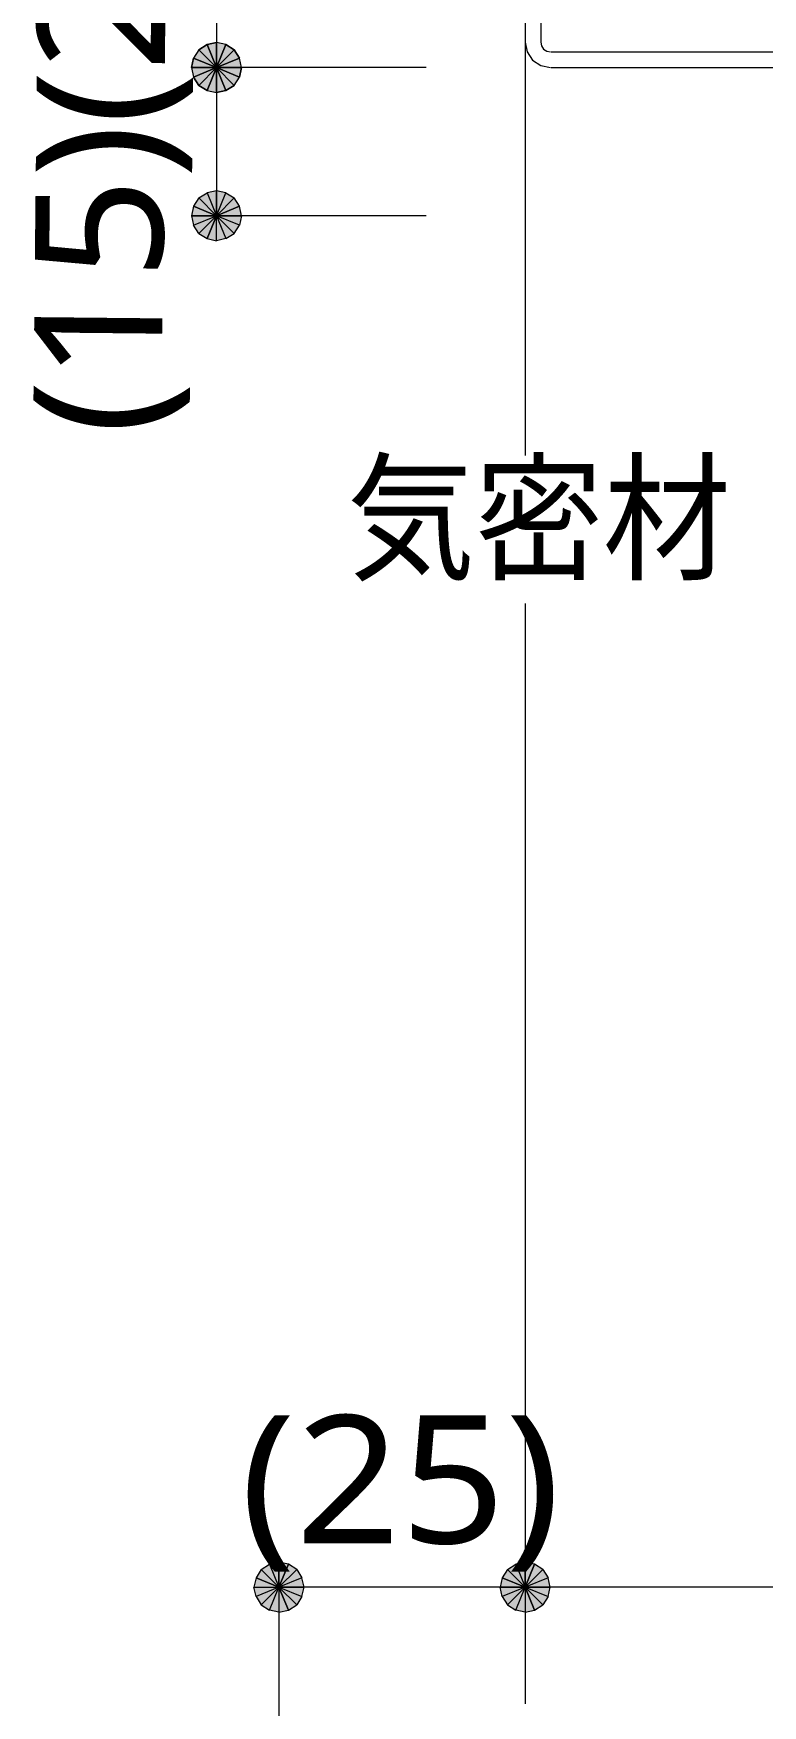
# Model space of a CAD drawing. Header units: millimetres. Extents: x 0 to 420, y 0 to 297.
# Drawn here: x 316.69 to 331.48, y 219.61 to 253.55 of the extents above; entities that cross this region are included whole.
import ezdxf
from ezdxf.enums import TextEntityAlignment as Align

# ---------------------------------------------------------------- set-up
doc = ezdxf.new("R2010")
doc.units = ezdxf.units.MM
doc.styles.add('kst32b', font='NotoSansJP-Variable.ttf')

msp = doc.modelspace()

# ---------------------------------------------------------------- hatches: boundary and pattern name
h = msp.add_hatch(color=7)
h.paths.add_polyline_path([(320.04, 253.217), (319.934, 253.047), (320.4, 252.857), (320.04, 253.217)])
h.paths.add_polyline_path([(319.934, 253.047), (320.4, 252.857), (319.892, 252.857), (319.934, 253.047)])
h.paths.add_polyline_path([(320.4, 252.857), (319.892, 252.857), (319.934, 252.666), (320.4, 252.857)])
h = msp.add_hatch(color=7)
h.paths.add_polyline_path([(320.4, 253.365), (320.209, 253.323), (320.4, 252.857), (320.4, 253.365)])
h.paths.add_polyline_path([(320.209, 253.323), (320.4, 252.857), (320.04, 253.217), (320.209, 253.323)])
h.paths.add_polyline_path([(320.4, 252.857), (320.04, 253.217), (319.934, 253.047), (320.4, 252.857)])
h = msp.add_hatch(color=7)
h.paths.add_polyline_path([(320.59, 253.323), (320.4, 253.365), (320.4, 252.857), (320.59, 253.323)])
h.paths.add_polyline_path([(320.4, 253.365), (320.4, 252.857), (320.209, 253.323), (320.4, 253.365)])
h.paths.add_polyline_path([(320.4, 252.857), (320.209, 253.323), (320.04, 253.217), (320.4, 252.857)])
h = msp.add_hatch(color=7)
h.paths.add_polyline_path([(320.866, 253.047), (320.76, 253.217), (320.4, 252.857), (320.866, 253.047)])
h.paths.add_polyline_path([(320.76, 253.217), (320.4, 252.857), (320.59, 253.323), (320.76, 253.217)])
h.paths.add_polyline_path([(320.4, 252.857), (320.59, 253.323), (320.4, 253.365), (320.4, 252.857)])
h = msp.add_hatch(color=7)
h.paths.add_polyline_path([(320.908, 252.857), (320.866, 253.047), (320.4, 252.857), (320.908, 252.857)])
h.paths.add_polyline_path([(320.866, 253.047), (320.4, 252.857), (320.76, 253.217), (320.866, 253.047)])
h.paths.add_polyline_path([(320.4, 252.857), (320.76, 253.217), (320.59, 253.323), (320.4, 252.857)])
for points in [[(319.934, 253.047), (319.892, 252.857), (320.4, 252.857), (319.934, 253.047)], [(320.866, 252.666), (320.908, 252.857), (320.4, 252.857), (320.866, 252.666)], [(319.934, 250.042), (319.892, 249.851), (320.4, 249.851), (319.934, 250.042)], [(321.86, 222.483), (321.67, 222.525), (321.67, 222.017), (321.86, 222.483)], [(326.856, 222.483), (326.665, 222.525), (326.665, 222.017), (326.856, 222.483)]]:
    msp.add_hatch(color=7).paths.add_polyline_path(points)
h = msp.add_hatch(color=7)
h.paths.add_polyline_path([(319.892, 252.857), (319.934, 252.666), (320.4, 252.857), (319.892, 252.857)])
h.paths.add_polyline_path([(319.934, 252.666), (320.4, 252.857), (320.04, 252.497), (319.934, 252.666)])
h.paths.add_polyline_path([(320.4, 252.857), (320.04, 252.497), (320.209, 252.391), (320.4, 252.857)])
h = msp.add_hatch(color=7)
h.paths.add_polyline_path([(319.934, 252.666), (320.04, 252.497), (320.4, 252.857), (319.934, 252.666)])
h.paths.add_polyline_path([(320.04, 252.497), (320.4, 252.857), (320.209, 252.391), (320.04, 252.497)])
h.paths.add_polyline_path([(320.4, 252.857), (320.209, 252.391), (320.4, 252.349), (320.4, 252.857)])
h = msp.add_hatch(color=7)
h.paths.add_polyline_path([(320.209, 252.391), (320.4, 252.349), (320.4, 252.857), (320.209, 252.391)])
h.paths.add_polyline_path([(320.4, 252.349), (320.4, 252.857), (320.59, 252.391), (320.4, 252.349)])
h.paths.add_polyline_path([(320.4, 252.857), (320.59, 252.391), (320.76, 252.497), (320.4, 252.857)])
h = msp.add_hatch(color=7)
h.paths.add_polyline_path([(320.76, 252.497), (320.866, 252.666), (320.4, 252.857), (320.76, 252.497)])
h.paths.add_polyline_path([(320.866, 252.666), (320.4, 252.857), (320.908, 252.857), (320.866, 252.666)])
h.paths.add_polyline_path([(320.4, 252.857), (320.908, 252.857), (320.866, 253.047), (320.4, 252.857)])
h = msp.add_hatch(color=7)
h.paths.add_polyline_path([(320.4, 252.349), (320.59, 252.391), (320.4, 252.857), (320.4, 252.349)])
h.paths.add_polyline_path([(320.59, 252.391), (320.4, 252.857), (320.76, 252.497), (320.59, 252.391)])
h.paths.add_polyline_path([(320.4, 252.857), (320.76, 252.497), (320.866, 252.666), (320.4, 252.857)])
h = msp.add_hatch(color=7)
h.paths.add_polyline_path([(320.4, 250.359), (320.209, 250.317), (320.4, 249.851), (320.4, 250.359)])
h.paths.add_polyline_path([(320.209, 250.317), (320.4, 249.851), (320.04, 250.211), (320.209, 250.317)])
h.paths.add_polyline_path([(320.4, 249.851), (320.04, 250.211), (319.934, 250.042), (320.4, 249.851)])
h = msp.add_hatch(color=7)
h.paths.add_polyline_path([(320.866, 250.042), (320.76, 250.211), (320.4, 249.851), (320.866, 250.042)])
h.paths.add_polyline_path([(320.76, 250.211), (320.4, 249.851), (320.59, 250.317), (320.76, 250.211)])
h.paths.add_polyline_path([(320.4, 249.851), (320.59, 250.317), (320.4, 250.359), (320.4, 249.851)])
h = msp.add_hatch(color=7)
h.paths.add_polyline_path([(319.892, 249.851), (319.934, 249.661), (320.4, 249.851), (319.892, 249.851)])
h.paths.add_polyline_path([(319.934, 249.661), (320.4, 249.851), (320.04, 249.491), (319.934, 249.661)])
h.paths.add_polyline_path([(320.4, 249.851), (320.04, 249.491), (320.209, 249.386), (320.4, 249.851)])
h = msp.add_hatch(color=7)
h.paths.add_polyline_path([(320.209, 249.386), (320.4, 249.343), (320.4, 249.851), (320.209, 249.386)])
h.paths.add_polyline_path([(320.4, 249.343), (320.4, 249.851), (320.59, 249.386), (320.4, 249.343)])
h.paths.add_polyline_path([(320.4, 249.851), (320.59, 249.386), (320.76, 249.491), (320.4, 249.851)])
h = msp.add_hatch(color=7)
h.paths.add_polyline_path([(320.76, 249.491), (320.866, 249.661), (320.4, 249.851), (320.76, 249.491)])
h.paths.add_polyline_path([(320.866, 249.661), (320.4, 249.851), (320.908, 249.851), (320.866, 249.661)])
h.paths.add_polyline_path([(320.4, 249.851), (320.908, 249.851), (320.866, 250.042), (320.4, 249.851)])
h = msp.add_hatch(color=7)
h.paths.add_polyline_path([(321.67, 222.525), (321.479, 222.483), (321.67, 222.017), (321.67, 222.525)])
h.paths.add_polyline_path([(321.479, 222.483), (321.67, 222.017), (321.31, 222.377), (321.479, 222.483)])
h.paths.add_polyline_path([(321.67, 222.017), (321.31, 222.377), (321.204, 222.208), (321.67, 222.017)])
h = msp.add_hatch(color=7)
h.paths.add_polyline_path([(322.178, 222.017), (322.136, 222.208), (321.67, 222.017), (322.178, 222.017)])
h.paths.add_polyline_path([(322.136, 222.208), (321.67, 222.017), (322.03, 222.377), (322.136, 222.208)])
h.paths.add_polyline_path([(321.67, 222.017), (322.03, 222.377), (321.86, 222.483), (321.67, 222.017)])
h = msp.add_hatch(color=7)
h.paths.add_polyline_path([(326.665, 222.525), (326.475, 222.483), (326.665, 222.017), (326.665, 222.525)])
h.paths.add_polyline_path([(326.475, 222.483), (326.665, 222.017), (326.305, 222.377), (326.475, 222.483)])
h.paths.add_polyline_path([(326.665, 222.017), (326.305, 222.377), (326.2, 222.208), (326.665, 222.017)])
h = msp.add_hatch(color=7)
h.paths.add_polyline_path([(327.173, 222.017), (327.131, 222.208), (326.665, 222.017), (327.173, 222.017)])
h.paths.add_polyline_path([(327.131, 222.208), (326.665, 222.017), (327.025, 222.377), (327.131, 222.208)])
h.paths.add_polyline_path([(326.665, 222.017), (327.025, 222.377), (326.856, 222.483), (326.665, 222.017)])
h = msp.add_hatch(color=7)
h.paths.add_polyline_path([(321.204, 222.208), (321.162, 222.017), (321.67, 222.017), (321.204, 222.208)])
h.paths.add_polyline_path([(321.162, 222.017), (321.67, 222.017), (321.204, 221.827), (321.162, 222.017)])
h.paths.add_polyline_path([(321.67, 222.017), (321.204, 221.827), (321.31, 221.657), (321.67, 222.017)])
h = msp.add_hatch(color=7)
h.paths.add_polyline_path([(321.31, 221.657), (321.479, 221.551), (321.67, 222.017), (321.31, 221.657)])
h.paths.add_polyline_path([(321.479, 221.551), (321.67, 222.017), (321.67, 221.509), (321.479, 221.551)])
h.paths.add_polyline_path([(321.67, 222.017), (321.67, 221.509), (321.86, 221.551), (321.67, 222.017)])
h = msp.add_hatch(color=7)
h.paths.add_polyline_path([(321.86, 221.551), (322.03, 221.657), (321.67, 222.017), (321.86, 221.551)])
h.paths.add_polyline_path([(322.03, 221.657), (321.67, 222.017), (322.136, 221.827), (322.03, 221.657)])
h.paths.add_polyline_path([(321.67, 222.017), (322.136, 221.827), (322.178, 222.017), (321.67, 222.017)])
h = msp.add_hatch(color=7)
h.paths.add_polyline_path([(326.2, 222.208), (326.157, 222.017), (326.665, 222.017), (326.2, 222.208)])
h.paths.add_polyline_path([(326.157, 222.017), (326.665, 222.017), (326.2, 221.827), (326.157, 222.017)])
h.paths.add_polyline_path([(326.665, 222.017), (326.2, 221.827), (326.305, 221.657), (326.665, 222.017)])
h = msp.add_hatch(color=7)
h.paths.add_polyline_path([(326.305, 221.657), (326.475, 221.551), (326.665, 222.017), (326.305, 221.657)])
h.paths.add_polyline_path([(326.475, 221.551), (326.665, 222.017), (326.665, 221.509), (326.475, 221.551)])
h.paths.add_polyline_path([(326.665, 222.017), (326.665, 221.509), (326.856, 221.551), (326.665, 222.017)])
h = msp.add_hatch(color=7)
h.paths.add_polyline_path([(326.856, 221.551), (327.025, 221.657), (326.665, 222.017), (326.856, 221.551)])
h.paths.add_polyline_path([(327.025, 221.657), (326.665, 222.017), (327.131, 221.827), (327.025, 221.657)])
h.paths.add_polyline_path([(326.665, 222.017), (327.131, 221.827), (327.173, 222.017), (326.665, 222.017)])

# ---------------------------------------------------------------- linework, layer by layer
at = {"lineweight": 13}
for points in [[(320.4, 257.852), (320.4, 252.857), (320.4, 249.851)], [(326.665, 257.323), (326.665, 253.365)], [(326.983, 257.323), (326.983, 253.365)], [(326.665, 253.376), (326.706, 253.174), (326.817, 253.009), (326.982, 252.898), (327.184, 252.857)], [(326.665, 253.365), (326.665, 244.983)], [(326.983, 253.376), (326.998, 253.297), (327.042, 253.233), (327.105, 253.19), (327.184, 253.174)], [(327.194, 253.174), (335.068, 253.174)], [(324.654, 252.857), (320.4, 252.857)], [(327.194, 252.857), (335.068, 252.857)], [(324.654, 249.851), (320.4, 249.851)], [(326.665, 241.977), (326.665, 219.646)], [(350.668, 222.017), (326.665, 222.017), (321.67, 222.017)], [(321.67, 222.017), (321.67, 211.519)]]:
    msp.add_lwpolyline(points, dxfattribs=at)
at = {"lineweight": 0}
for points in [[(320.04, 253.217), (319.934, 253.047), (320.4, 252.857)], [(320.4, 252.857), (320.04, 253.217), (319.934, 253.047)], [(320.4, 252.857), (320.209, 253.323), (320.04, 253.217)], [(320.209, 253.323), (320.4, 252.857), (320.04, 253.217)], [(320.4, 253.365), (320.4, 252.857), (320.209, 253.323)], [(320.4, 253.365), (320.209, 253.323), (320.4, 252.857)], [(320.59, 253.323), (320.4, 253.365), (320.4, 252.857)], [(320.4, 252.857), (320.59, 253.323), (320.4, 253.365)], [(320.4, 252.857), (320.76, 253.217), (320.59, 253.323)], [(320.76, 253.217), (320.4, 252.857), (320.59, 253.323)], [(320.866, 253.047), (320.4, 252.857), (320.76, 253.217)], [(320.866, 253.047), (320.76, 253.217), (320.4, 252.857)], [(319.934, 253.047), (320.4, 252.857), (319.892, 252.857)], [(319.934, 253.047), (319.892, 252.857), (320.4, 252.857)], [(320.4, 252.857), (319.892, 252.857), (319.934, 252.666)], [(319.892, 252.857), (319.934, 252.666), (320.4, 252.857)], [(319.934, 252.666), (320.04, 252.497), (320.4, 252.857)], [(319.934, 252.666), (320.4, 252.857), (320.04, 252.497)], [(320.04, 252.497), (320.4, 252.857), (320.209, 252.391)], [(320.4, 252.857), (320.04, 252.497), (320.209, 252.391)], [(320.4, 252.857), (320.209, 252.391), (320.4, 252.349)], [(320.209, 252.391), (320.4, 252.349), (320.4, 252.857)], [(320.908, 252.857), (320.866, 253.047), (320.4, 252.857)], [(320.4, 252.857), (320.908, 252.857), (320.866, 253.047)], [(320.4, 252.349), (320.59, 252.391), (320.4, 252.857)], [(320.59, 252.391), (320.4, 252.857), (320.76, 252.497)], [(320.4, 252.857), (320.76, 252.497), (320.866, 252.666)], [(320.866, 252.666), (320.908, 252.857), (320.4, 252.857)], [(320.4, 252.349), (320.4, 252.857), (320.59, 252.391)], [(320.4, 252.857), (320.59, 252.391), (320.76, 252.497)], [(320.76, 252.497), (320.866, 252.666), (320.4, 252.857)], [(320.866, 252.666), (320.4, 252.857), (320.908, 252.857)], [(320.4, 249.851), (320.04, 250.211), (319.934, 250.042)], [(320.209, 250.317), (320.4, 249.851), (320.04, 250.211)], [(320.4, 250.359), (320.209, 250.317), (320.4, 249.851)], [(320.4, 249.851), (320.59, 250.317), (320.4, 250.359)], [(320.76, 250.211), (320.4, 249.851), (320.59, 250.317)], [(320.866, 250.042), (320.76, 250.211), (320.4, 249.851)], [(319.934, 250.042), (319.892, 249.851), (320.4, 249.851)], [(319.892, 249.851), (319.934, 249.661), (320.4, 249.851)], [(319.934, 249.661), (320.4, 249.851), (320.04, 249.491)], [(320.4, 249.851), (320.04, 249.491), (320.209, 249.386)], [(320.209, 249.386), (320.4, 249.343), (320.4, 249.851)], [(320.4, 249.851), (320.908, 249.851), (320.866, 250.042)], [(320.4, 249.343), (320.4, 249.851), (320.59, 249.386)], [(320.4, 249.851), (320.59, 249.386), (320.76, 249.491)], [(320.76, 249.491), (320.866, 249.661), (320.4, 249.851)], [(320.866, 249.661), (320.4, 249.851), (320.908, 249.851)], [(321.67, 222.017), (321.31, 222.377), (321.204, 222.208)], [(321.479, 222.483), (321.67, 222.017), (321.31, 222.377)], [(321.67, 222.525), (321.479, 222.483), (321.67, 222.017)], [(321.86, 222.483), (321.67, 222.525), (321.67, 222.017)], [(321.67, 222.017), (322.03, 222.377), (321.86, 222.483)], [(322.136, 222.208), (321.67, 222.017), (322.03, 222.377)], [(326.665, 222.017), (326.305, 222.377), (326.2, 222.208)], [(326.475, 222.483), (326.665, 222.017), (326.305, 222.377)], [(326.665, 222.525), (326.475, 222.483), (326.665, 222.017)], [(326.856, 222.483), (326.665, 222.525), (326.665, 222.017)], [(326.665, 222.017), (327.025, 222.377), (326.856, 222.483)], [(327.131, 222.208), (326.665, 222.017), (327.025, 222.377)], [(321.204, 222.208), (321.162, 222.017), (321.67, 222.017)], [(321.162, 222.017), (321.67, 222.017), (321.204, 221.827)], [(321.67, 222.017), (321.204, 221.827), (321.31, 221.657)], [(321.31, 221.657), (321.479, 221.551), (321.67, 222.017)], [(321.479, 221.551), (321.67, 222.017), (321.67, 221.509)], [(322.178, 222.017), (322.136, 222.208), (321.67, 222.017)], [(321.67, 222.017), (321.67, 221.509), (321.86, 221.551)], [(321.86, 221.551), (322.03, 221.657), (321.67, 222.017)], [(322.03, 221.657), (321.67, 222.017), (322.136, 221.827)], [(321.67, 222.017), (322.136, 221.827), (322.178, 222.017)], [(326.2, 222.208), (326.157, 222.017), (326.665, 222.017)], [(326.157, 222.017), (326.665, 222.017), (326.2, 221.827)], [(326.665, 222.017), (326.2, 221.827), (326.305, 221.657)], [(326.305, 221.657), (326.475, 221.551), (326.665, 222.017)], [(326.475, 221.551), (326.665, 222.017), (326.665, 221.509)], [(327.173, 222.017), (327.131, 222.208), (326.665, 222.017)], [(326.665, 222.017), (326.665, 221.509), (326.856, 221.551)], [(326.856, 221.551), (327.025, 221.657), (326.665, 222.017)], [(327.025, 221.657), (326.665, 222.017), (327.131, 221.827)], [(326.665, 222.017), (327.131, 221.827), (327.173, 222.017)]]:
    msp.add_lwpolyline(points, close=True, dxfattribs=at)

# ---------------------------------------------------------------- texts
at = {"style": 'kst32b'}
for s, height, p, p2 in [('(15)(25)', 2.5989, (319.278, 245.406), (319.405, 257.978)), ('気密材', 2.0791, (323.046, 242.676), (330.842, 242.676)), ('(25)', 2.5989, (320.887, 222.906), (327.384, 222.906))]:
    msp.add_text(s, height=height, dxfattribs=at).set_placement(p, p2, align=Align.FIT)

doc.saveas('drawing.dxf')
